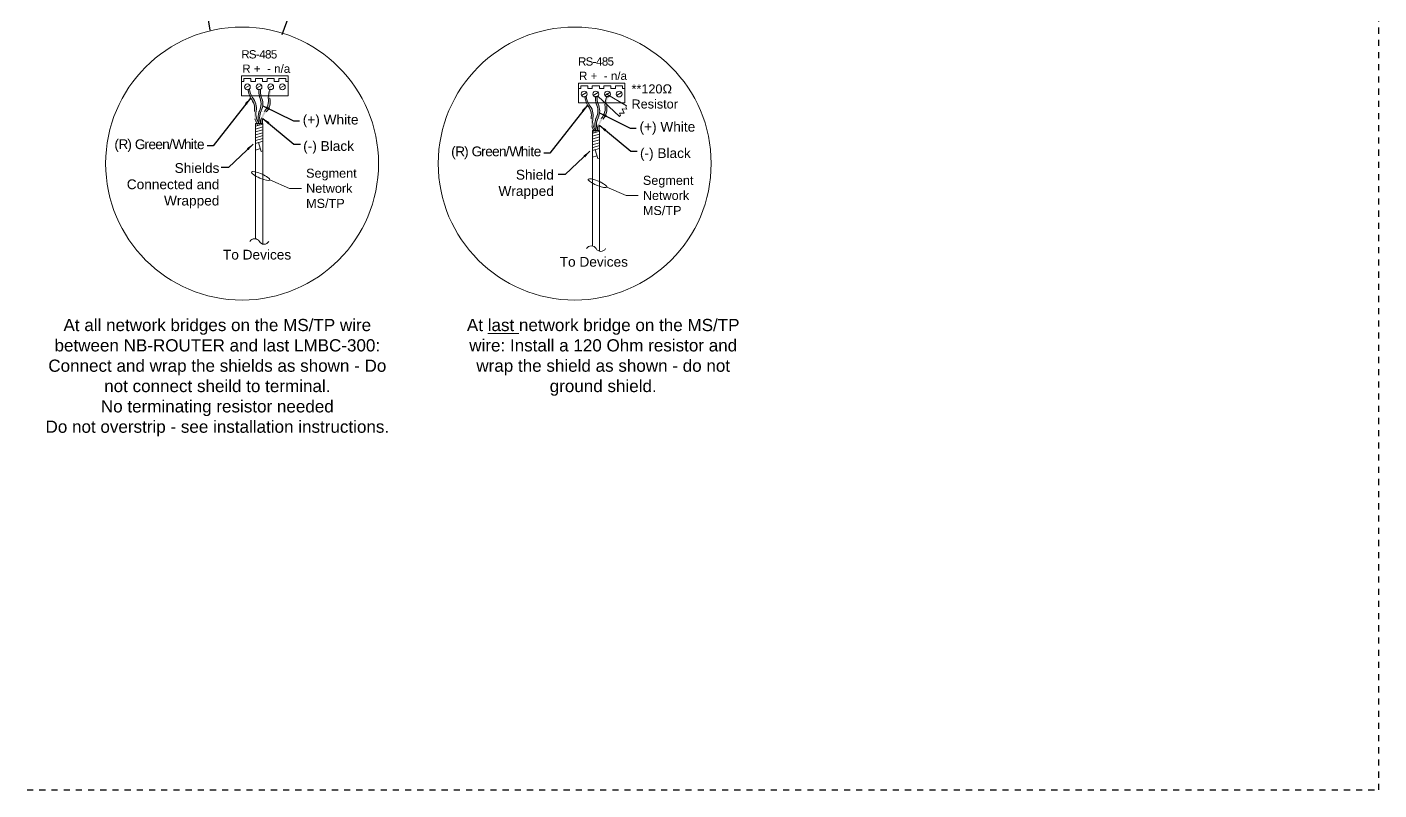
# Model space of a CAD drawing. Header units: inches. Extents: x -60 to 2005, y -577 to 104.
# Drawn here: x 718.6 to 774, y -180.1 to -148.9 of the extents above; entities that cross this region are included whole.
import ezdxf

# ---------------------------------------------------------------- set-up
doc = ezdxf.new("R2010")
doc.units = ezdxf.units.IN
doc.header["$MEASUREMENT"] = 0
doc.linetypes.add('Demo', pattern=[0.5, 0.25, -0.25])
doc.layers.get('0').update_dxf_attribs({"lineweight": 5})
doc.layers.add('PS Borders', color=40, linetype='Demo', lineweight=5, plot=False)
doc.layers.add('WS_Dataline', color=6, linetype='Continuous', lineweight=5)
doc.layers.add('WS_DETAIL', color=7, linetype='Continuous', lineweight=5)
doc.styles.add('ARIAL', font='arial.ttf')
doc.dimstyles.get("Standard").update_dxf_attribs({"dimtxt": 0.18, "dimasz": 0.18, "dimexe": 0.18, "dimexo": 0.0625, "dimgap": 0.09, "dimtad": 0, "dimtih": 1, "dimtoh": 1, "dimdec": 4, "dimzin": 0, "dimdsep": 46, "dimtxsty": 'Standard', "dimcen": 0.09, "dimadec": 0, "dimazin": 0, "dimtfac": 1, "dimtdec": 4, "dimtofl": 0, "dimtmove": 0, "dimatfit": 3, "dimfxl": 1, "dimtolj": 1, "dimtzin": 0, "dimarcsym": 0})

# ---------------------------------------------------------------- blocks, each defined once
blk = doc.blocks.new('G_ENDLINE')
blk.add_lwpolyline([(0.08660254037841053, -7.744915819785092e-13, -0.5773502691867318), (5.426770144367765e-13, -4.618527782440651e-13, 0.5773502691905019), (-0.08660254037796689, -4.583000645652646e-13, 0.5773502691905019)], format="xyb")
blk = doc.blocks.new('A$C043B1A8A')
at = {"layer": 'WS_DETAIL'}
for p, q in [((4.458453162214937e-08, -1.816643901975112e-08), (0.03224168755409451, 0.02696783939902403)), ((0.02081787497854748, 0.09235526791047022), (0.1454960359122044, 0.04675446319601662)), ((0.03224168755409451, 0.02696783939902403), (0.02081787497854748, 0.09235526791047022)), ((0.1226484107611068, 0.177529320218909), (0.2473265716947601, 0.1319285155044518)), ((0.1226484107611068, 0.177529320218909), (0.1454960359122044, 0.04675446319601662)), ((0.2681444020887866, 0.2242838015813788), (0.2359027591192167, 0.197315944015898)), ((0.2359027591192167, 0.197315944015898), (0.2473265716947601, 0.1319285155044518))]:
    blk.add_line(p, q, dxfattribs=at)

msp = doc.modelspace()

# ---------------------------------------------------------------- hatches: boundary and pattern name
h = msp.add_hatch(color=256)
edge = h.paths.add_edge_path()
edge.add_line((727.6814203971483, -151.3974501971981), (727.6211544619509, -151.4141595896631))
edge.add_arc((728.8410362941447, -151.2318727120139), 1.233426199770372, 188.4988200317891, 205.6450511385068)
edge.add_arc((727.2223923532297, -152.2091467509176), 0.6733615671452781, 15.727372145294396, 41.19067404646472, ccw=False)
edge.add_arc((727.2209432147331, -152.2039201284111), 0.6733615671452781, -10.197437498566273, 15.265864402604109, ccw=False)
edge.add_arc((728.6537209885673, -152.4061486896014), 0.7745148270564944, 173.8469486297035, 195.4966182739494)
edge.add_arc((728.6537209885673, -152.4061486896014), 0.7745148270564944, 195.4966182739494, 211.0566181616065)
edge.add_line((727.9902267158952, -152.8057091574431), (728.0723317367682, -152.8057091574431))
edge.add_arc((728.6371716909503, -152.3923397948503), 0.6999417145525149, 196.9479963301705, 216.1979528666372, ccw=False)
edge.add_arc((728.6466451750266, -152.4265079059075), 0.6999417145525137, 169.8025625014334, 194.0452402177281, ccw=False)
edge.add_arc((727.2950352416237, -152.1833773001652), 0.6733615671452763, 349.8025625014333, 375.2658644026042)
edge.add_arc((727.2964843801203, -152.1886039226717), 0.6733615671452763, 15.72737214529438, 41.19067404646516)
edge.add_arc((728.7610245793214, -151.2144917314595), 1.094997255864844, 189.6184229029745, 208.9876342423386, ccw=False)
edge = h.paths.add_edge_path()
edge.add_arc((727.8625302725247, -151.8982050629472), 0.6733615671452763, 345.0605592722173, 370.5238611733882)
edge.add_arc((729.6101050394591, -151.7760715663436), 1.085540197213239, 160.5013963686815, 179.9549978711915, ccw=False)
edge.add_line((728.5868209784435, -151.4137357411246), (728.5264608255918, -151.3973699631264))
edge.add_arc((729.6683238213209, -151.8272504021443), 1.220101755127698, 159.3700055532401, 176.6097834430752)
edge.add_arc((727.788322412752, -151.8780846805196), 0.6733615671452781, -14.93944072778271, 10.523861173387786, ccw=False)
edge.add_arc((727.789741750946, -151.8728498868944), 0.6733615671452781, 319.1357496283569, 344.59905152952734, ccw=False)
edge.add_arc((728.9189968444944, -152.7775771794246), 0.7745148270564944, 143.1801357566266, 164.8298054008724)
edge.add_arc((728.9189968444944, -152.7775771794246), 0.7745148270564944, 164.8298054008724, 182.0815589057538)
edge.add_line((728.144993091827, -152.8057091574431), (728.213542349441, -152.8057091574431))
edge.add_arc((728.9118051565399, -152.757258605404), 0.6999417145525149, 166.2811834570936, 183.9692359680558, ccw=False)
edge.add_arc((728.9025264866191, -152.7914801336904), 0.6999417145525137, 139.1357496283565, 163.3784273446512, ccw=False)
edge.add_arc((727.8639496107187, -151.8929702693221), 0.6733615671452763, 319.1357496283565, 344.5990515295273)
edge = h.paths.add_edge_path()
edge.add_arc((728.9894060384838, -151.4585392451114), 0.8585972414182099, 176.7837172581501, 197.1557302662799)
edge.add_arc((727.5622298180392, -152.0037459673128), 0.6733615671452763, 0.2307538713449162, 25.69405577251581, ccw=False)
edge.add_arc((727.5622298180392, -151.9983221692702), 0.6733615671452763, 334.30594422748396, 359.76924612865474, ccw=False)
edge.add_arc((728.7997436274843, -152.5937392289471), 0.6999417145525137, 154.305944227484, 178.5486219437788)
edge.add_arc((728.7997436274843, -152.5582821180417), 0.6999417145525149, 181.4513780562211, 200.7013345926879)
edge.add_line((728.144993091827, -152.8057091574431), (728.0723317367682, -152.8057091574431))
edge.add_arc((728.8120018144393, -152.5760106734944), 0.7745148270564944, 180, 197.2517535048816, ccw=False)
edge.add_arc((728.8120018144393, -152.5760106734944), 0.7745148270564944, 158.3503303557542, 180, ccw=False)
edge.add_arc((727.4853426523932, -151.9983221692702), 0.6733615671452781, 334.3059442274844, 359.7692461286547)
edge.add_arc((727.4853426523932, -152.0037459673128), 0.6733615671452781, 0.2307538713449242, 25.6940557725153)
edge.add_arc((729.0288303060668, -151.4885988103479), 0.9629320147724095, 175.2384417745333, 193.402646708419, ccw=False)
edge.add_line((728.0692215840297, -151.4086665536291), (728.1321612078449, -151.4103674347425))
edge = h.paths.add_edge_path()
edge.add_arc((729.0397233975582, -152.2117642395565), 0.673361567144921, 190.062353430753, 190.5238611734474)
edge.add_arc((728.4689737341023, -151.8578899591606), 0.673361567144921, 220.7291663038299, 221.1906740465243)
edge.add_arc((728.7804554101515, -151.9983221692697), 0.673361567144921, 205.2325480298807, 205.6940557725749)
h = msp.add_hatch(color=256)
edge = h.paths.add_edge_path()
edge.add_line((741.4917456412315, -151.6902858508017), (741.4314797060342, -151.7069952432666))
edge.add_arc((742.6513615382281, -151.5247083656174), 1.233426199770372, 188.4988200317891, 205.6450511385068)
edge.add_arc((741.0327175973131, -152.5019824045211), 0.6733615671452781, 15.727372145294396, 41.19067404646472, ccw=False)
edge.add_arc((741.0312684588165, -152.4967557820146), 0.6733615671452781, -10.197437498566273, 15.265864402604109, ccw=False)
edge.add_arc((742.4640462326506, -152.698984343205), 0.7745148270564944, 173.8469486297035, 195.4966182739494)
edge.add_arc((742.4640462326506, -152.698984343205), 0.7745148270564944, 195.4966182739494, 211.0566181616065)
edge.add_line((741.8005519599786, -153.0985448110466), (741.8826569808516, -153.0985448110466))
edge.add_arc((742.4474969350335, -152.6851754484539), 0.6999417145525149, 196.9479963301705, 216.1979528666372, ccw=False)
edge.add_arc((742.4569704191099, -152.7193435595111), 0.6999417145525137, 169.8025625014334, 194.0452402177281, ccw=False)
edge.add_arc((741.1053604857071, -152.4762129537688), 0.6733615671452763, 349.8025625014333, 375.2658644026042)
edge.add_arc((741.1068096242037, -152.4814395762752), 0.6733615671452763, 15.72737214529438, 41.19067404646516)
edge.add_arc((742.5713498234048, -151.5073273850631), 1.094997255864844, 189.6184229029745, 208.9876342423386, ccw=False)
edge = h.paths.add_edge_path()
edge.add_arc((741.672855516608, -152.1910407165508), 0.6733615671452763, 345.0605592722173, 370.5238611733882)
edge.add_arc((743.4204302835425, -152.0689072199472), 1.085540197213239, 160.5013963686815, 179.9549978711915, ccw=False)
edge.add_line((742.3971462225269, -151.7065713947281), (742.3367860696753, -151.6902056167299))
edge.add_arc((743.4786490654043, -152.1200860557479), 1.220101755127698, 159.3700055532401, 176.6097834430752)
edge.add_arc((741.5986476568353, -152.1709203341232), 0.6733615671452781, -14.93944072778271, 10.523861173387786, ccw=False)
edge.add_arc((741.6000669950292, -152.165685540498), 0.6733615671452781, 319.1357496283569, 344.59905152952734, ccw=False)
edge.add_arc((742.7293220885776, -153.0704128330281), 0.7745148270564944, 143.1801357566266, 164.8298054008724)
edge.add_arc((742.7293220885776, -153.0704128330281), 0.7745148270564944, 164.8298054008724, 182.0815589057538)
edge.add_line((741.9553183359103, -153.0985448110466), (742.0238675935243, -153.0985448110466))
edge.add_arc((742.7221304006233, -153.0500942590076), 0.6999417145525149, 166.2811834570936, 183.9692359680558, ccw=False)
edge.add_arc((742.7128517307024, -153.0843157872939), 0.6999417145525137, 139.1357496283565, 163.3784273446512, ccw=False)
edge.add_arc((741.6742748548021, -152.1858059229256), 0.6733615671452763, 319.1357496283565, 344.5990515295273)
edge = h.paths.add_edge_path()
edge.add_arc((742.7997312825671, -151.751374898715), 0.8585972414182099, 176.7837172581501, 197.1557302662799)
edge.add_arc((741.3725550621226, -152.2965816209164), 0.6733615671452763, 0.2307538713449162, 25.69405577251581, ccw=False)
edge.add_arc((741.3725550621226, -152.2911578228737), 0.6733615671452763, 334.30594422748396, 359.76924612865474, ccw=False)
edge.add_arc((742.6100688715677, -152.8865748825506), 0.6999417145525137, 154.305944227484, 178.5486219437788)
edge.add_arc((742.6100688715677, -152.8511177716452), 0.6999417145525149, 181.4513780562211, 200.7013345926879)
edge.add_line((741.9553183359103, -153.0985448110466), (741.8826569808515, -153.0985448110466))
edge.add_arc((742.6223270585226, -152.868846327098), 0.7745148270564944, 180, 197.2517535048816, ccw=False)
edge.add_arc((742.6223270585226, -152.868846327098), 0.7745148270564944, 158.3503303557542, 180, ccw=False)
edge.add_arc((741.2956678964765, -152.2911578228737), 0.6733615671452781, 334.3059442274844, 359.7692461286547)
edge.add_arc((741.2956678964765, -152.2965816209164), 0.6733615671452781, 0.2307538713449242, 25.6940557725153)
edge.add_arc((742.8391555501502, -151.7814344639514), 0.9629320147724095, 175.2384417745333, 193.402646708419, ccw=False)
edge.add_line((741.8795468281131, -151.7015022072326), (741.9424864519283, -151.7032030883461))
edge = h.paths.add_edge_path()
edge.add_arc((742.8500486416416, -152.50459989316), 0.673361567144921, 190.062353430753, 190.5238611734474)
edge.add_arc((742.2792989781856, -152.1507256127642), 0.673361567144921, 220.7291663038299, 221.1906740465243)
edge.add_arc((742.5907806542348, -152.2911578228733), 0.673361567144921, 205.2325480298807, 205.6940557725749)

# ---------------------------------------------------------------- linework, layer by layer
at = {"lineweight": -3}
for p, q in [((725.3803437368998, -144.8221716291303), (726.0599710303454, -148.9857644577704)), ((730.5720175542201, -144.9125536992317), (729.014224778886, -149.1738602354862))]:
    msp.add_line(p, q, dxfattribs=at)
for p, q in [((727.3608986607803, -151.6698430347787), (727.3608986607801, -150.8596563011935)), ((727.3608986607803, -151.6698430347787), (727.3608986607801, -150.8596563011935)), ((729.2721674452637, -150.8596563011935), (727.3608986607801, -150.8596563011935)), ((727.3608986607803, -151.6698430347787), (727.3608986607801, -150.8596563011935)), ((727.4557946286777, -151.0847235202682), (727.3608986607801, -151.0847235202682)), ((727.4557946286777, -150.9715354864979), (727.4557946286777, -151.0847235202682)), ((727.7438198890038, -150.9715354864979), (727.4557946286777, -150.9715354864979)), ((727.6919155374349, -151.251996446341), (727.4957997483534, -151.3663286360369)), ((727.7438198890038, -150.9715354864979), (727.7438198890038, -151.0847235202682)), ((727.9336118247986, -151.0847235202681), (727.7438198890038, -151.0847235202682)), ((727.9336118247986, -150.9715354864979), (727.9336118247986, -151.0847235202681)), ((728.2216370851245, -150.9715354864978), (727.9336118247986, -150.9715354864978)), ((728.1697327335557, -151.251996446341), (727.9736169444743, -151.3663286360369)), ((728.2216370851245, -150.9715354864978), (728.2216370851247, -151.0847235202681)), ((728.4114290209195, -151.0847235202681), (728.2216370851247, -151.0847235202681)), ((728.4114290209193, -150.9715354864978), (728.4114290209195, -151.0847235202681)), ((728.6994542812456, -150.9715354864978), (728.4114290209193, -150.9715354864978)), ((728.4114290209195, -150.9715354864979), (728.4114290209195, -151.0847235202681)), ((728.6994542812454, -150.9715354864978), (728.4114290209195, -150.9715354864978)), ((728.6475499296766, -151.251996446341), (728.4514341405952, -151.3663286360369)), ((728.6994542812456, -150.9715354864978), (728.6994542812456, -151.0847235202681)), ((728.6994542812454, -150.9715354864978), (728.6994542812456, -151.0847235202681)), ((728.7943502491428, -151.0847235202681), (728.6994542812456, -151.0847235202681)), ((728.8892462170404, -151.0847235202681), (728.6994542812456, -151.0847235202681)), ((728.8892462170402, -150.9715354864978), (728.8892462170404, -151.0847235202681)), ((729.1772714773665, -150.9715354864978), (728.8892462170402, -150.9715354864978)), ((729.1253671257975, -151.251996446341), (728.9292513367161, -151.3663286360369)), ((729.1772714773665, -150.9715354864978), (729.1772714773665, -151.0847235202681)), ((729.2721674452637, -151.0847235202681), (729.1772714773665, -151.0847235202681)), ((729.2721674452634, -151.6698430347788), (729.2721674452637, -150.8596563011935)), ((741.1712239048636, -151.9626786883823), (741.1712239048635, -151.152491954797)), ((741.1712239048636, -151.9626786883823), (741.1712239048635, -151.152491954797)), ((743.0824926893471, -151.1524919547971), (741.1712239048635, -151.152491954797)), ((741.1712239048636, -151.9626786883823), (741.1712239048635, -151.152491954797)), ((741.266119872761, -151.2643711401015), (741.266119872761, -151.3775591738718)), ((741.5541451330871, -151.2643711401015), (741.266119872761, -151.2643711401015)), ((741.5541451330871, -151.2643711401015), (741.5541451330871, -151.3775591738718)), ((741.7439370688819, -151.2643711401015), (741.7439370688819, -151.3775591738717)), ((742.0319623292078, -151.2643711401014), (741.7439370688819, -151.2643711401014)), ((742.0319623292078, -151.2643711401014), (742.031962329208, -151.3775591738717)), ((742.2217542650027, -151.2643711401014), (742.2217542650028, -151.3775591738717)), ((742.5097795253289, -151.2643711401013), (742.2217542650027, -151.2643711401014)), ((742.2217542650028, -151.2643711401015), (742.2217542650028, -151.3775591738717)), ((742.5097795253287, -151.2643711401014), (742.2217542650028, -151.2643711401014)), ((742.5097795253289, -151.2643711401013), (742.5097795253289, -151.3775591738716)), ((742.5097795253287, -151.2643711401014), (742.5097795253289, -151.3775591738717)), ((742.6995714611236, -151.2643711401014), (742.6995714611237, -151.3775591738717)), ((742.9875967214498, -151.2643711401013), (742.6995714611236, -151.2643711401014)), ((742.9875967214498, -151.2643711401013), (742.9875967214498, -151.3775591738716)), ((743.0824926893469, -151.9626786883823), (743.0824926893471, -151.1524919547971)), ((727.3608986607803, -151.6698430347787), (729.2721674452637, -151.6698430347785)), ((727.6814203971483, -151.3974501971981), (727.6211544619507, -151.414159589663)), ((728.132161207845, -151.4103674347425), (728.0692215840297, -151.4086665536291)), ((728.5868209784435, -151.4137357411246), (728.5264608255918, -151.3973699631263)), ((741.266119872761, -151.3775591738718), (741.1712239048635, -151.3775591738718)), ((741.5022407815183, -151.5448320999446), (741.3061249924367, -151.6591642896404)), ((741.4917456412315, -151.6902858508017), (741.4314797060341, -151.7069952432666)), ((741.7439370688819, -151.3775591738717), (741.5541451330871, -151.3775591738718)), ((741.9800579776391, -151.5448320999446), (741.7839421885576, -151.6591642896404)), ((741.9424864519284, -151.703203088346), (741.8795468281131, -151.7015022072326)), ((742.8628509158766, -152.523311602352), (741.9651092018112, -151.690123170607)), ((742.2217542650028, -151.3775591738717), (742.031962329208, -151.3775591738717)), ((742.45787517376, -151.5448320999446), (742.2617593846785, -151.6591642896404)), ((743.1501374989136, -152.0827898621287), (742.3156962155426, -151.5961849263444)), ((742.3971462225269, -151.7065713947281), (742.3367860696752, -151.6902056167298)), ((742.6046754932262, -151.3775591738716), (742.5097795253289, -151.3775591738716)), ((742.6995714611237, -151.3775591738717), (742.5097795253289, -151.3775591738717)), ((742.9356923698809, -151.5448320999446), (742.7395765807994, -151.6591642896404)), ((743.0824926893471, -151.3775591738716), (742.9875967214498, -151.3775591738716)), ((741.1712239048636, -151.9626786883823), (743.0824926893471, -151.962678688382)), ((728.0723317367681, -152.8057091574431), (727.9902267158952, -152.8057091574431)), ((728.144993091827, -152.8057091574431), (728.0723317367681, -152.8057091574431)), ((728.213542349441, -152.8057091574431), (728.144993091827, -152.8057091574431)), ((742.0374167492502, -153.0985448110466), (741.7456243123681, -153.0985448110466)), ((741.8826569808515, -153.0985448110466), (741.8005519599786, -153.0985448110466)), ((741.9553183359103, -153.0985448110466), (741.8826569808515, -153.0985448110466)), ((742.0238675935243, -153.0985448110466), (741.9553183359103, -153.0985448110466)), ((728.5246994221618, -155.1253317461434), (729.3217581020408, -155.4681124267324)), ((729.3217581020408, -155.4681124267324), (729.8152025161635, -155.4681124267324)), ((742.3350246662452, -155.418167399747), (743.1320833461241, -155.7609480803359)), ((743.1320833461241, -155.7609480803359), (743.6255277602468, -155.7609480803359))]:
    msp.add_line(p, q)
for centre, radius in [((727.3810551646487, -154.4513441305488), 5.595454472558842), ((741.0207830249852, -154.4513441305488), 5.595454472558842), ((727.5998072588407, -151.3091625411891), 0.119454299030219), ((728.0776244549616, -151.309162541189), 0.119454299030219), ((728.5554416510824, -151.3091625411889), 0.119454299030219), ((729.0332588472033, -151.3091625411889), 0.119454299030219), ((741.4101325029241, -151.6019981947927), 0.119454299030219), ((741.887949699045, -151.6019981947925), 0.119454299030219), ((742.3657668951658, -151.6019981947925), 0.119454299030219), ((742.8435840912867, -151.6019981947925), 0.119454299030219)]:
    msp.add_circle(centre, radius)
for centre, radius, start, end in [((728.8410362941447, -151.2318727120139), 1.233426199770372, 188.4988200317888, 205.6450511385046), ((728.8410362941447, -151.2318727120139), 1.233426199770372, 188.4988200317888, 205.6450511385046), ((728.7610245793214, -151.2144917314595), 1.094997255864844, 189.6184229029727, 208.9876342423379), ((728.7610245793214, -151.2144917314595), 1.094997255864844, 189.6184229029727, 208.9876342423379), ((727.2223923532297, -152.2091467509176), 0.6733615671452781, 15.72737214529427, 41.19067404646535), ((727.2964843801203, -152.1886039226717), 0.6733615671452763, 15.72737214529427, 41.19067404646749), ((729.0288303060668, -151.4885988103479), 0.9629320147724095, 175.238441774534, 193.4026467084181), ((729.0288303060668, -151.4885988103479), 0.9629320147724095, 175.238441774534, 193.4026467084181), ((727.4853426523932, -152.0037459673128), 0.6733615671452781, 0.2307538713427622, 25.69405577251336), ((728.9894060384838, -151.4585392451114), 0.8585972414182099, 176.7837172581511, 197.1557302662795), ((728.9894060384838, -151.4585392451114), 0.8585972414182099, 176.7837172581511, 197.1557302662795), ((727.5622298180392, -152.0037459673128), 0.6733615671452763, 0.2307538713427622, 25.69405577251336), ((727.788322412752, -151.8780846805196), 0.6733615671452781, 345.0605592722152, 10.52386117338687), ((729.6683238213209, -151.8272504021443), 1.220101755127698, 159.3700055532397, 176.6097834430757), ((729.6683238213209, -151.8272504021443), 1.220101755127698, 159.3700055532397, 176.6097834430757), ((727.8625302725247, -151.8982050629472), 0.6733615671452763, 345.0605592722152, 10.52386117338687), ((742.6513615382281, -151.5247083656174), 1.233426199770372, 188.4988200317888, 205.6450511385046), ((742.6513615382281, -151.5247083656174), 1.233426199770372, 188.4988200317888, 205.6450511385046), ((742.5713498234048, -151.5073273850631), 1.094997255864844, 189.6184229029727, 208.9876342423379), ((742.5713498234048, -151.5073273850631), 1.094997255864844, 189.6184229029727, 208.9876342423379), ((742.8391555501502, -151.7814344639514), 0.9629320147724095, 175.238441774534, 193.4026467084181), ((742.8391555501502, -151.7814344639514), 0.9629320147724095, 175.238441774534, 193.4026467084181), ((742.7997312825671, -151.751374898715), 0.8585972414182099, 176.7837172581511, 197.1557302662795), ((742.7997312825671, -151.751374898715), 0.8585972414182099, 176.7837172581511, 197.1557302662795), ((743.4786490654043, -152.1200860557479), 1.220101755127698, 159.3700055532397, 176.6097834430757), ((743.4786490654043, -152.1200860557479), 1.220101755127698, 159.3700055532397, 176.6097834430757), ((727.2209432147331, -152.2039201284111), 0.6733615671452781, 349.8025625014328, 15.26586440260245), ((727.2950352416237, -152.1833773001652), 0.6733615671452763, 349.8025625014328, 15.26586440260245), ((728.6466451750266, -152.4265079059075), 0.6999417145525137, 169.8025625014331, 194.0452402177283), ((728.8120018144393, -152.5760106734944), 0.7745148270564944, 158.3503303557529, 180), ((728.4347860396599, -152.4121370936901), 0.3727501624571527, 162.3099876724593, 178.5486219437797), ((727.4853426523932, -151.9983221692702), 0.6733615671452781, 334.3059442274866, 359.769246128654), ((728.7997436274843, -152.5937392289471), 0.6999417145525137, 154.3059442274867, 178.5486219437797), ((727.5622298180392, -151.9983221692702), 0.6733615671452763, 334.3059442274866, 359.769246128654), ((727.789741750946, -151.8728498868944), 0.6733615671452781, 319.1357496283521, 344.5990515295294), ((727.8639496107187, -151.8929702693221), 0.6733615671452763, 319.1357496283521, 344.5990515295294), ((741.0327175973131, -152.5019824045211), 0.6733615671452781, 15.72737214529427, 41.19067404646535), ((741.1068096242037, -152.4814395762752), 0.6733615671452763, 15.72737214529427, 41.19067404646749), ((741.0312684588165, -152.4967557820146), 0.6733615671452781, 349.8025625014328, 15.26586440260245), ((741.1053604857071, -152.4762129537688), 0.6733615671452763, 349.8025625014328, 15.26586440260245), ((741.2956678964765, -152.2965816209164), 0.6733615671452781, 0.2307538713427622, 25.69405577251336), ((741.2956678964765, -152.2911578228737), 0.6733615671452781, 334.3059442274866, 359.769246128654), ((741.3725550621226, -152.2965816209164), 0.6733615671452763, 0.2307538713427622, 25.69405577251336), ((741.3725550621226, -152.2911578228737), 0.6733615671452763, 334.3059442274866, 359.769246128654), ((741.6000669950292, -152.165685540498), 0.6733615671452781, 319.1357496283521, 344.5990515295294), ((741.6742748548021, -152.1858059229256), 0.6733615671452763, 319.1357496283521, 344.5990515295294), ((741.5986476568353, -152.1709203341232), 0.6733615671452781, 345.0605592722152, 10.52386117338687), ((741.672855516608, -152.1910407165508), 0.6733615671452763, 345.0605592722152, 10.52386117338687), ((728.6537209885673, -152.4061486896014), 0.7745148270564944, 195.4966182739498, 211.0566181616093), ((728.6371716909503, -152.3923397948503), 0.6999417145525149, 196.9479963301694, 216.1979528666414), ((728.8120018144393, -152.5760106734944), 0.7745148270564944, 180, 197.2517535048796), ((728.7997436274843, -152.5582821180417), 0.6999417145525149, 181.4513780562202, 200.7013345926867), ((728.9189968444944, -152.7775771794246), 0.7745148270564944, 164.8298054008728, 182.0815589057521), ((728.9118051565399, -152.757258605404), 0.6999417145525149, 166.2811834570916, 183.9692359680549), ((742.4640462326506, -152.698984343205), 0.7745148270564944, 195.4966182739498, 211.0566181616071), ((742.4569704191099, -152.7193435595111), 0.6999417145525137, 169.8025625014331, 194.0452402177283), ((742.4474969350335, -152.6851754484539), 0.6999417145525149, 196.9479963301694, 216.1979528666414), ((742.6223270585226, -152.868846327098), 0.7745148270564944, 158.3503303557529, 180), ((742.6223270585226, -152.868846327098), 0.7745148270564944, 180, 197.2517535048796), ((742.2451112837432, -152.7049727472937), 0.3727501624571527, 162.3099876724593, 178.5486219437797), ((742.6100688715677, -152.8865748825506), 0.6999417145525137, 154.3059442274867, 178.5486219437797), ((742.6100688715677, -152.8511177716452), 0.6999417145525149, 181.4513780562202, 200.7013345926867), ((742.7293220885776, -153.0704128330281), 0.7745148270564944, 164.8298054008728, 182.0815589057521), ((742.7221304006233, -153.0500942590076), 0.6999417145525149, 166.2811834570916, 183.9692359680549)]:
    msp.add_arc(centre, radius, start, end)
at = {"extrusion": (0, 0, -1)}
for centre in [(728.1462632327316, -154.9625826062783), (741.9565884768149, -155.2554182598818)]:
    msp.add_ellipse(centre, major_axis=(0.3784361894301987, -0.162749139865191), ratio=0.2226500044006698, dxfattribs=at)
at = {"layer": 'PS Borders', "lineweight": -3}
msp.add_lwpolyline([(688.5648471135574, -180.1299759270873), (774.0024901626182, -180.1299759270873), (774.0024901626182, -115.2131630984471), (688.5648471135574, -115.2131630984471)], close=True, dxfattribs=at)
at = {"layer": 'WS_Dataline'}
for p, q in [((728.2299785357473, -152.832714497422), (727.9295097959887, -152.9211384591256)), ((728.2299785357473, -152.9506209403538), (727.9295097959887, -153.0390449020574)), ((728.2270915051668, -152.8057091574431), (727.9352990682848, -152.8057091574431)), ((727.9352990682848, -152.8057091574431), (727.9352990682848, -157.5372122856899)), ((727.9877041768332, -152.8022532423205), (728.0152638186198, -152.89590218856)), ((728.0797441658679, -152.804538164844), (728.0797441658679, -152.8769264782738)), ((728.0797441658679, -152.804538164844), (728.0797441658679, -152.8769264782738)), ((728.2270915051668, -152.8057091574431), (728.2270915051668, -157.7514986205052)), ((728.2299785357473, -153.0685273832857), (727.9295097959887, -153.1569513449894)), ((728.2299785357473, -153.1864338262175), (727.9295097959887, -153.2748577879213)), ((728.2299785357473, -153.3043402691493), (727.9295097959887, -153.3927642308531)), ((728.2299785357473, -153.4222467120811), (727.9295097959887, -153.5106706737849)), ((728.2299785357473, -153.540153155013), (727.9295097959887, -153.6285771167167)), ((742.0403037798305, -153.1255501510255), (741.7398350400721, -153.2139741127292)), ((742.0403037798305, -153.2434565939574), (741.7398350400721, -153.331880555661)), ((742.0403037798305, -153.3613630368893), (741.7398350400721, -153.449786998593)), ((742.0403037798305, -153.4792694798211), (741.7398350400721, -153.5676934415249)), ((741.7456243123681, -153.0985448110466), (741.7456243123681, -157.8300479392935)), ((741.7980294209165, -153.0950888959241), (741.8255890627032, -153.1887378421636)), ((741.8900694099513, -153.0973738184476), (741.8900694099513, -153.1697621318773)), ((742.0374167492502, -153.0985448110466), (742.0374167492502, -158.0443342741087)), ((728.1300569415307, -153.841376106843), (727.9295097959887, -153.9003944697232)), ((728.0564402522386, -153.5912231683111), (728.1630142680297, -153.9533666371042)), ((728.2299785357473, -153.9336599419955), (728.1630142680297, -153.9533666371042)), ((742.0403037798305, -153.5971759227529), (741.7398350400721, -153.6855998844566)), ((742.0403037798305, -153.7150823656847), (741.7398350400721, -153.8035063273885)), ((742.0403037798305, -153.8329888086166), (741.7398350400721, -153.9214127703203)), ((741.8667654963219, -153.8840588219147), (741.9733395121131, -154.2462022907078)), ((741.9403821856141, -154.1342117604466), (741.7398350400721, -154.1932301233267)), ((742.0403037798305, -154.226495595599), (741.9733395121131, -154.2462022907078))]:
    msp.add_line(p, q, dxfattribs=at)

# ---------------------------------------------------------------- block references
at = {"xscale": 1.504446419360172, "yscale": 1.504446419360172, "zscale": 1.504446419360172, "rotation": 16.97949479074031}
msp.add_blockref('A$C043B1A8A', (742.8628509158766, -152.523311602352), dxfattribs=at)
at = {"xscale": 4.510121404628688, "yscale": 4.510121404628688, "zscale": 4.510121404628688}
for p in [(728.0886583772501, -157.6460319713956), (741.8989836213334, -157.9388676249991)]:
    msp.add_blockref('G_ENDLINE', p, dxfattribs=at)

# ---------------------------------------------------------------- texts
at = {"style": 'ARIAL'}
for s, insert, char_height, width, attachment_point in [('{\\T0.9;RS-485}', (728.0728692349664, -149.8037507313739), 0.3402244846981629, 11.24114904208328, 2), ('{\\T0.9;RS-485}', (741.8831944790498, -150.0965863849775), 0.3402244846981629, 11.24114904208328, 2), ('R +  - n/a', (728.3718168004036, -150.3916755374979), 0.3402244846981629, 1.951222231253313, 2), ('R +  - n/a', (742.182142044487, -150.6845111911014), 0.3402244846981629, 1.951222231253313, 2), ('{\\T0.9;(R) Green/White}', (739.6213724016999, -154.2738180375508), 0.4007441332364852, 3.702147087348806, 9)]:
    msp.add_mtext(s, dxfattribs=dict(at, insert=insert, char_height=char_height, width=width, attachment_point=attachment_point))
at = {"lineweight": -3, "insert": (743.351771746248, -151.206655829938), "char_height": 0.3710593826263753, "width": 2.128446869152754, "attachment_point": 1, "style": 'ARIAL'}
msp.add_mtext('**120Ω^JResistor', dxfattribs=at)
at = {"style": 'ARIAL'}
for s, insert, char_height, attachment_point in [('(+) White', (729.8686967065762, -152.970816506126), 0.4007441332364853, 7), ('(+) White', (743.6790219506596, -153.2636521597295), 0.4007441332364853, 7), ('{\\T0.9;(R) Green/White}', (725.8110471576165, -153.9809823839472), 0.4007441332364852, 9), ('(-) Black', (729.8876576074745, -154.0528678219215), 0.4007441332364853, 7), ('(-) Black', (743.6979828515579, -154.3457034755251), 0.4007441332364853, 7), ('Shields^JConnected and \\PWrapped', (726.4504617032278, -156.2913818623644), 0.4007441332364853, 9), ('Shield \\PWrapped', (740.1654865171612, -155.8992799980626), 0.4007441332364853, 9)]:
    msp.add_mtext(s, dxfattribs=dict(at, insert=insert, char_height=char_height, attachment_point=attachment_point))
at = {"linetype": 'Continuous', "style": 'ARIAL'}
for s, insert, char_height, width, attachment_point in [('Segment \\PNetwork \\PMS/TP', (730.0060314050509, -155.4681124267324), 0.3710593826263753, 10.28363207542406, 4), ('Segment \\PNetwork \\PMS/TP', (743.8163566491341, -155.7609480803359), 0.3710593826263753, 10.28363207542406, 4), ('To Devices', (727.9958169379397, -158.1897500644142), 0.4007441332364853, 10.28363207542406, 5), ('To Devices', (741.806142182023, -158.4825857180177), 0.4007441332364853, 10.28363207542406, 5), ('At all network bridges on the MS/TP wire between NB-ROUTER and last LMBC-300: Connect and wrap the shields as shown - Do not connect sheild to terminal.\\PNo terminating resistor needed\\PDo not overstrip - see installation instructions.', (726.3656078930652, -160.8203888279195), 0.5, 14.88685476177026, 2), ('At {\\Llast} network bridge on the MS/TP wire: Install a 120 Ohm resistor and wrap the shield as shown - do not ground shield.', (742.1899885580788, -160.8203888279195), 0.5, 12.63340085736302, 2)]:
    msp.add_mtext(s, dxfattribs=dict(at, insert=insert, char_height=char_height, width=width, attachment_point=attachment_point))

# ---------------------------------------------------------------- leaders
for points in [[(727.7291118224744, -151.7656930559313), (726.1939985198151, -153.730535989306), (725.9446285353617, -153.7312023757232)], [(728.2274341666616, -152.0814306650167), (729.4857453443776, -152.7037298078122), (729.7351153288307, -152.7037298078122)], [(741.5394370665576, -152.0585287095349), (740.0043237638985, -154.0233716429096), (739.7549537794451, -154.0240380293268)], [(742.0377594107449, -152.3742663186202), (743.2960705884609, -152.9965654614157), (743.5454405729141, -152.9965654614157)], [(728.2357524079841, -152.6003584185154), (729.5097946182264, -153.6523798658542), (729.7778186548064, -153.6523798658542)], [(742.0460776520675, -152.8931940721189), (743.3201198623096, -153.9452155194578), (743.5881438988897, -153.9452155194578)], [(727.831610114795, -153.6523339241356), (726.8217365442983, -154.6142308825054), (726.527171465078, -154.6142308825054)], [(741.6419353588784, -153.9451695777391), (740.6320617883817, -154.9070665361089), (740.3374967091614, -154.9070665361089)]]:
    msp.add_leader(points, dimstyle='Standard', override={"dimasz": 0.31, "dimgap": 0.09, "dimtad": 0})

doc.saveas('drawing.dxf')
